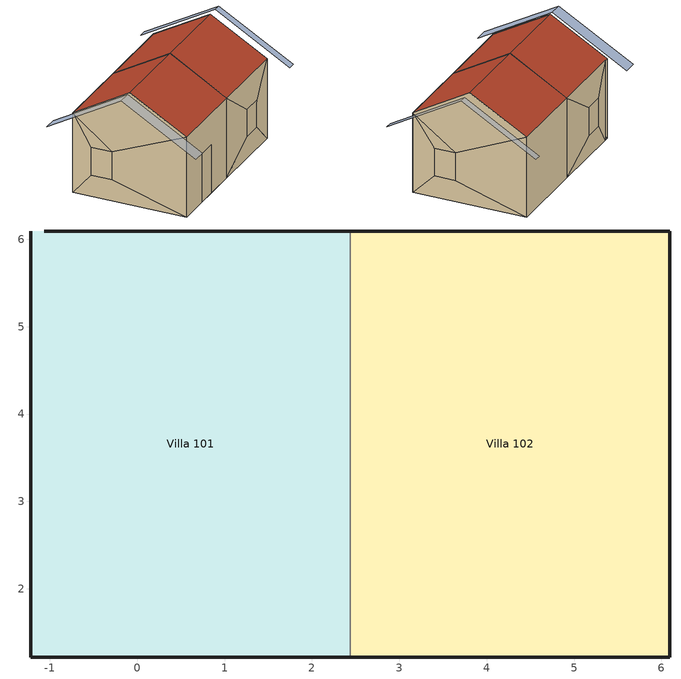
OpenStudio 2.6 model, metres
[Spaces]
Villa 102
 floor ground (Un-insulated solid): 2.44,1.22 2.44,6.1 6.1,6.1 6.1,1.22 z0
 wall outside (8 in lightweight concrete block): 4.27,1.22 5.18,1.22 / 6.1,2.13 6.1,3.05 z0.91:2.13; 6.1,6.1 2.44,6.1 z0:3.49; 5.18,1.22,0.91 6.1,1.22,0 6.1,1.22,3.49 5.18,1.22,2.13; 2.44,1.22,0 6.1,1.22,0 5.18,1.22,0.91 4.27,1.22,0.91; 2.44,1.22,3.49 4.27,1.22,2.13 5.18,1.22,2.13 6.1,1.22,3.49; 2.44,1.22,0 4.27,1.22,0.91 4.27,1.22,2.13 2.44,1.22,3.49; 6.1,3.05,0.91 6.1,6.1,0 6.1,6.1,3.49 6.1,3.05,2.13; 6.1,1.22,3.49 6.1,3.05,2.13 6.1,6.1,3.49 6.1,3.66,4.9; 6.1,1.22,0 6.1,2.13,0.91 6.1,2.13,2.13 6.1,1.22,3.49; 6.1,1.22,0 6.1,6.1,0 6.1,3.05,0.91 6.1,2.13,0.91; 6.1,1.22,3.49 6.1,2.13,2.13 6.1,3.05,2.13
 wall to Villa 101 (Frame partition with 3/4 in gypsum board): 2.44,1.22,0 2.44,1.22,3.49 2.44,3.66,4.9 2.44,6.1,3.49 2.44,6.1,0
 roof outside (4 in lightweight concrete): 2.44,3.66,4.9 6.1,3.66,4.9 6.1,6.1,3.49 2.44,6.1,3.49; 2.44,1.22,3.49 6.1,1.22,3.49 6.1,3.66,4.9 2.44,3.66,4.9
Villa 101
 floor ground (Un-insulated solid): -1.22,1.22 -1.22,6.1 2.44,6.1 2.44,1.22 z0
 wall outside (8 in lightweight concrete block): 0.15,1.22 1.07,1.22 z0:2.13; -1.22,5.33 -1.22,4.42 / 0.46,6.1 -0.46,6.1 z0.91:2.13; -1.22,1.22,0 0.15,1.22,0 0.15,1.22,2.13 1.07,1.22,2.13 1.07,1.22,0 2.44,1.22,0 2.44,1.22,3.49 -1.22,1.22,3.49; -1.22,1.22,0 -1.22,1.22,3.49 -1.22,4.42,2.13 -1.22,4.42,0.91; -1.22,1.22,3.49 -1.22,3.66,4.9 -1.22,6.1,3.49 -1.22,4.42,2.13; -1.22,5.33,0.91 -1.22,5.33,2.13 -1.22,6.1,3.49 -1.22,6.1,0; -1.22,1.22,0 -1.22,4.42,0.91 -1.22,5.33,0.91 -1.22,6.1,0; -1.22,4.42,2.13 -1.22,6.1,3.49 -1.22,5.33,2.13; -1.07,6.1,0 -1.07,6.1,3.49 -0.46,6.1,2.13 -0.46,6.1,0.91; -1.07,6.1,0 -0.46,6.1,0.91 0.46,6.1,0.91 2.44,6.1,0; -1.07,6.1,3.49 2.44,6.1,3.49 0.46,6.1,2.13 -0.46,6.1,2.13; 0.46,6.1,0.91 0.46,6.1,2.13 2.44,6.1,3.49 2.44,6.1,0
 roof outside (4 in lightweight concrete): -1.22,3.66,4.9 2.44,3.66,4.9 2.44,6.1,3.49 -1.22,6.1,3.49; -1.22,1.22,3.49 2.44,1.22,3.49 2.44,3.66,4.9 -1.22,3.66,4.9
shading: 6.56,3.66,4.9 6.86,3.66,4.9 6.86,6.86,3.05 6.56,6.86,3.05; -1.98,3.66,4.9 -1.39,3.66,4.9 -1.39,6.86,3.05 -1.98,6.86,3.05; -1.98,0.46,3.05 -1.39,0.46,3.05 -1.39,3.66,4.9 -1.98,3.66,4.9; 6.56,0.46,3.05 6.86,0.46,3.05 6.86,3.66,4.9 6.56,3.66,4.9
[Building]
Project Name: Space Type=Space Type 1; Standards Building Type=Office
[Site:WaterMainsTemperature]
Calculation Method=Correlation; Annual Average Outdoor Air Temperature {C}=10.8; Maximum Difference In Monthly Average Outdoor Air Temperatures {deltaC}=23.2
[ClimateZones]
Climate Zone Institution Name 1=ASHRAE; Climate Zone Document Name 1=ANSI/ASHRAE Standard 169; Climate Zone Document Year 1=2006; Climate Zone Value 1=5B
[Site]
Denver Intl Ap_CO_USA: Latitude {deg}=39.83; Longitude {deg}=-104.65; Time Zone {hr}=-7; Elevation {m}=1650
[SizingPeriod:DesignDay] Barometric Pressure {Pa}=83011; Sky Clearness=0; Rain Indicator=0; Snow Indicator=0; Day of Month=21; Daylight Saving Time Indicator=0; Humidity Indicating Type=Wetbulb; Dry-Bulb Temperature Range Modifier Type=DefaultMultipliers
Name | Maximum Dry-Bulb Temperature {C} | Daily Dry-Bulb Temperature Range {deltaC} | Humidity Indicating Conditions at Maximum Dry-Bulb | Wind Speed {m/s} | Wind Direction {deg} | Month | Day Type | Solar Model Indicator | ASHRAE Taub | ASHRAE Taud
Denver Intl Ap Ann Clg .4% Condns DB=>MWB | 34.6 | 15.2 | 15.7 | 4.2 | 80 | 7 | SummerDesignDay | ASHRAETau | 0.424 | 2.012
Denver Intl Ap Ann Clg .4% Condns WB=>MDB | 27.3 | 15.2 | 18.3 | 4.2 | 80 | 7 | SummerDesignDay | ASHRAETau | 0.424 | 2.012
Denver Intl Ap Ann Htg 99.6% Condns DB | -17.4 | 0 | -17.4 | 3.3 | 160 | 12 | WinterDesignDay | ASHRAEClearSky
[Material] Roughness=MediumRough
Name | Thickness {m} | Conductivity {W/m-K} | Density {kg/m3} | Specific Heat {J/kg-K}
8 in lightweight concrete | 0.2032 | 0.53 | 1280 | 840
Carpet | 0.0127 | 0.06 | 288 | 1380
Concrete cast dense reinforced | 0.2 | 1.9 | 2300 | 840
4 in lightweight concrete block | 0.1016 | 0.89 | 1920 | 790
5/8 in gyp board | 0.0159 | 0.16 | 800 | 1090
[Material:NoMass]
Minwool batt R11 w/ 2x4 frame: Roughness=Smooth; Thermal Resistance {m2-K/W}=1.46524
[Construction]
8 in lightweight concrete block: 8 in lightweight concrete, 8 in lightweight concrete
Un-insulated solid: Carpet, Concrete cast dense reinforced
4 in lightweight concrete: 4 in lightweight concrete block
Frame partition with 3/4 in gypsum board: Minwool batt R11 w/ 2x4 frame, 5/8 in gyp board
[ThermalZone] Use Ideal Air Loads=No
VAV-1; VAV-2
[Sizing:Zone] Zone Cooling Design Supply Air Temperature Input Method=SupplyAirTemperature; Zone Cooling Design Supply Air Temperature {C}=14; Zone Cooling Design Supply Air Temperature Difference {deltaC}=11.11; Zone Heating Design Supply Air Temperature Input Method=SupplyAirTemperature; Zone Heating Design Supply Air Temperature {C}=40; Zone Heating Design Supply Air Temperature Difference {deltaC}=11.11; Zone Cooling Design Supply Air Humidity Ratio {kg-H2O/kg-air}=0.0085; Zone Heating Design Supply Air Humidity Ratio {kg-H2O/kg-air}=0.008; Cooling Design Air Flow Method=DesignDay; Heating Design Air Flow Method=DesignDay; Account for Dedicated Outdoor Air System=No; Dedicated Outdoor Air System Control Strategy=NeutralSupplyAir; Dedicated Outdoor Air Low Setpoint Temperature for Design {C}=autosize; Dedicated Outdoor Air High Setpoint Temperature for Design {C}=autosize
VAV-1; VAV-2
[Space]
Name | Thermal Zone
Villa 102 | VAV-1
Villa 101 | VAV-2
[SpaceType]
Space Type 1: Standards Building Type=Office; Standards Space Type=WholeBuilding - Md Office
